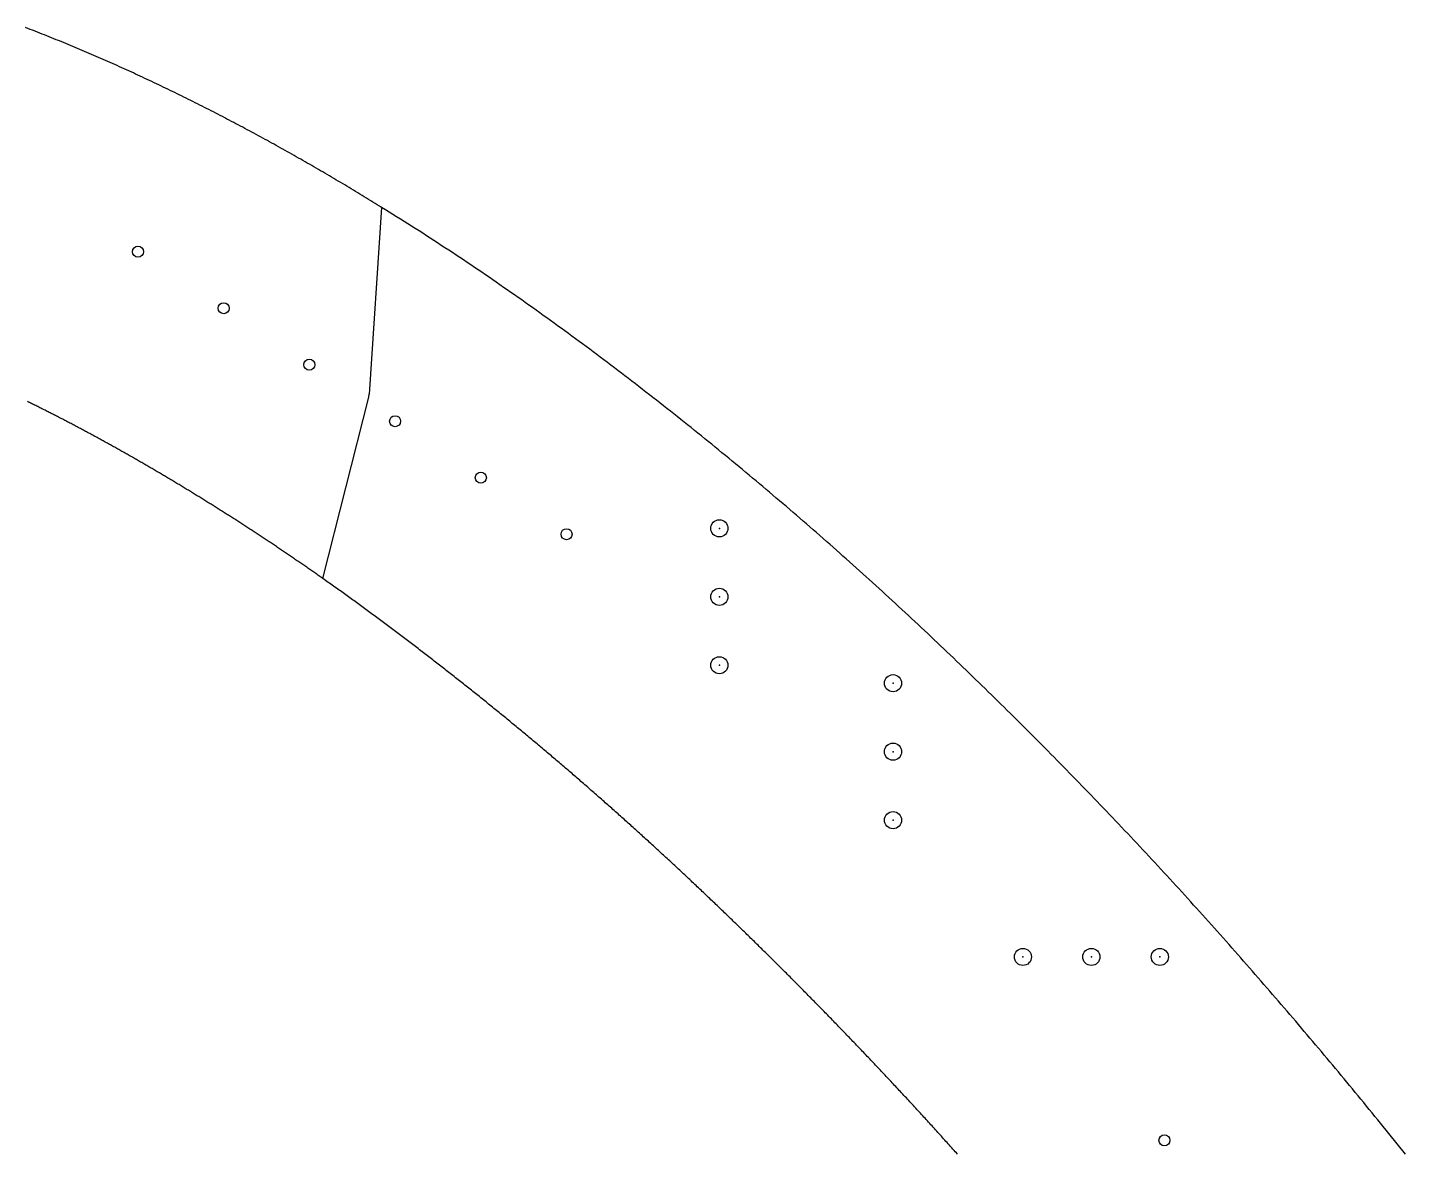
# Model space of a CAD drawing. Extents: x 44 to 491, y 65 to 774.
# Drawn here: x 277.8 to 358.3, y 453.7 to 519.5 of the extents above; entities that cross this region are included whole.
import ezdxf

# ---------------------------------------------------------------- set-up
doc = ezdxf.new("R2010")
doc.units = 0
doc.header["$PDMODE"] = 32
doc.header["$PDSIZE"] = 1
doc.layers.get('0').update_dxf_attribs({"linetype": 'CONTINUOUS'})
doc.layers.add('DRILLING', color=3, linetype='CONTINUOUS')
doc.layers.add('ENGRAVE', color=4, linetype='CONTINUOUS')

# ---------------------------------------------------------------- blocks, each defined once
blk = doc.blocks.new('*U227')
at = {"layer": 'ENGRAVE'}
blk.add_point((0, 0), dxfattribs=at)
blk = doc.blocks.new('*U228')
at = {"layer": 'ENGRAVE', "color": 0, "linetype": 'BYBLOCK'}
for p in [(0, 0), (4, 0), (8, 0)]:
    blk.add_blockref('*U227', p, dxfattribs=at)
blk = doc.blocks.new('*U231')
at = {"layer": 'ENGRAVE'}
blk.add_point((0, 0), dxfattribs=at)
blk = doc.blocks.new('*U232')
at = {"layer": 'ENGRAVE', "color": 0, "linetype": 'BYBLOCK'}
for p in [(0, 0), (4, 0), (8, 0)]:
    blk.add_blockref('*U231', p, dxfattribs=at)
blk = doc.blocks.new('*U233')
at = {"layer": 'ENGRAVE'}
blk.add_point((0, 0), dxfattribs=at)
blk = doc.blocks.new('*U234')
at = {"layer": 'ENGRAVE', "color": 0, "linetype": 'BYBLOCK'}
for p in [(0, 0), (4, 0), (8, 0)]:
    blk.add_blockref('*U233', p, dxfattribs=at)

msp = doc.modelspace()

# ---------------------------------------------------------------- linework, layer by layer
for p, q in [((298.5033, 508.9761), (297.7834, 498.0647)), ((295.0678, 487.2849), (297.7549, 497.8848)), ((297.7549, 497.8848), (297.7834, 498.0647))]:
    msp.add_line(p, q)
for points in [[(298.503, 508.976, 0), (298.377, 509.054, 0), (298.25, 509.132, 0), (298.124, 509.21, 0), (297.997, 509.288, 0), (297.87, 509.366, 0), (297.743, 509.443, 0), (297.616, 509.521, 0), (297.489, 509.598, 0), (297.362, 509.675, 0), (297.235, 509.752, 0), (297.108, 509.829, 0), (296.981, 509.906, 0), (296.853, 509.983, 0), (296.726, 510.06, 0), (296.598, 510.136, 0), (296.471, 510.212, 0), (296.343, 510.289, 0), (296.215, 510.365, 0), (296.087, 510.441, 0), (295.959, 510.517, 0), (295.831, 510.592, 0), (295.703, 510.668, 0), (295.575, 510.744, 0), (295.447, 510.819, 0), (295.319, 510.894, 0), (295.19, 510.969, 0), (295.062, 511.044, 0), (294.933, 511.119, 0), (294.805, 511.194, 0), (294.676, 511.269, 0), (294.547, 511.343, 0), (294.418, 511.417, 0), (294.289, 511.492, 0), (294.16, 511.566, 0), (294.031, 511.64, 0), (293.902, 511.713, 0), (293.773, 511.787, 0), (293.644, 511.861, 0), (293.514, 511.934, 0), (293.385, 512.007, 0), (293.255, 512.081, 0), (293.126, 512.154, 0), (292.996, 512.227, 0), (292.866, 512.299, 0), (292.736, 512.372, 0), (292.606, 512.444, 0), (292.476, 512.517, 0), (292.346, 512.589, 0), (292.216, 512.661, 0), (292.086, 512.733, 0), (291.955, 512.805, 0), (291.825, 512.876, 0), (291.695, 512.948, 0), (291.564, 513.019, 0), (291.433, 513.09, 0), (291.303, 513.161, 0), (291.172, 513.232, 0), (291.041, 513.303, 0), (290.91, 513.374, 0), (290.779, 513.444, 0), (290.648, 513.514, 0), (290.517, 513.584, 0), (290.386, 513.655, 0), (290.254, 513.724, 0), (290.123, 513.794, 0), (289.991, 513.864, 0), (289.86, 513.933, 0), (289.728, 514.002, 0), (289.596, 514.071, 0), (289.465, 514.14, 0), (289.333, 514.209, 0), (289.201, 514.278, 0), (289.069, 514.346, 0), (288.937, 514.415, 0), (288.804, 514.483, 0), (288.672, 514.551, 0), (288.54, 514.619, 0), (288.407, 514.687, 0), (288.275, 514.754, 0), (288.142, 514.821, 0), (288.01, 514.889, 0), (287.877, 514.956, 0), (287.744, 515.023, 0), (287.611, 515.089, 0), (287.478, 515.156, 0), (287.345, 515.223, 0), (287.212, 515.289, 0), (287.079, 515.355, 0), (286.945, 515.421, 0), (286.812, 515.487, 0), (286.679, 515.552, 0), (286.545, 515.618, 0), (286.411, 515.683, 0), (286.278, 515.748, 0), (286.144, 515.813, 0), (286.01, 515.878, 0), (285.876, 515.942, 0), (285.742, 516.007, 0), (285.608, 516.071, 0), (285.474, 516.135, 0), (285.34, 516.199, 0), (285.205, 516.263, 0), (285.071, 516.326, 0), (284.936, 516.39, 0), (284.802, 516.453, 0), (284.667, 516.516, 0), (284.532, 516.579, 0), (284.398, 516.642, 0), (284.263, 516.704, 0), (284.128, 516.766, 0), (283.993, 516.829, 0), (283.858, 516.891, 0), (283.722, 516.952, 0), (283.587, 517.014, 0), (283.452, 517.075, 0), (283.316, 517.137, 0), (283.181, 517.198, 0), (283.045, 517.259, 0), (282.909, 517.319, 0), (282.774, 517.38, 0), (282.638, 517.44, 0), (282.502, 517.501, 0), (282.366, 517.56, 0), (282.23, 517.62, 0), (282.093, 517.68, 0), (281.957, 517.739, 0), (281.821, 517.799, 0), (281.684, 517.858, 0), (281.548, 517.916, 0), (281.411, 517.975, 0), (281.275, 518.034, 0), (281.138, 518.092, 0), (281.001, 518.15, 0), (280.864, 518.208, 0), (280.727, 518.266, 0), (280.59, 518.323, 0), (280.453, 518.38, 0), (280.316, 518.438, 0), (280.178, 518.494, 0), (280.041, 518.551, 0), (279.904, 518.608, 0), (279.766, 518.664, 0), (279.628, 518.72, 0), (279.491, 518.776, 0), (279.353, 518.832, 0), (279.215, 518.887, 0), (279.077, 518.943, 0), (278.939, 518.998, 0), (278.801, 519.053, 0), (278.662, 519.107, 0), (278.524, 519.162, 0), (278.386, 519.216, 0), (278.247, 519.27, 0), (278.109, 519.324, 0), (277.97, 519.378, 0), (277.831, 519.431, 0), (277.693, 519.484, 0)], [(358.333, 453.649, 0), (358.171, 453.85, 0), (358.009, 454.051, 0), (357.847, 454.253, 0), (357.685, 454.454, 0), (357.523, 454.655, 0), (357.361, 454.856, 0), (357.198, 455.056, 0), (357.036, 455.257, 0), (356.873, 455.458, 0), (356.71, 455.658, 0), (356.547, 455.858, 0), (356.384, 456.058, 0), (356.22, 456.258, 0), (356.057, 456.458, 0), (355.893, 456.658, 0), (355.729, 456.858, 0), (355.565, 457.057, 0), (355.401, 457.256, 0), (355.236, 457.456, 0), (355.072, 457.655, 0), (354.907, 457.854, 0), (354.743, 458.053, 0), (354.578, 458.251, 0), (354.412, 458.45, 0), (354.247, 458.648, 0), (354.082, 458.847, 0), (353.916, 459.045, 0), (353.751, 459.243, 0), (353.585, 459.441, 0), (353.419, 459.639, 0), (353.253, 459.837, 0), (353.086, 460.034, 0), (352.92, 460.232, 0), (352.753, 460.429, 0), (352.586, 460.626, 0), (352.419, 460.823, 0), (352.252, 461.02, 0), (352.085, 461.217, 0), (351.918, 461.414, 0), (351.75, 461.61, 0), (351.582, 461.807, 0), (351.415, 462.003, 0), (351.247, 462.199, 0), (351.078, 462.395, 0), (350.91, 462.591, 0), (350.742, 462.787, 0), (350.573, 462.982, 0), (350.404, 463.178, 0), (350.235, 463.373, 0), (350.066, 463.568, 0), (349.897, 463.763, 0), (349.727, 463.958, 0), (349.558, 464.153, 0), (349.388, 464.347, 0), (349.218, 464.542, 0), (349.048, 464.736, 0), (348.877, 464.93, 0), (348.707, 465.124, 0), (348.536, 465.318, 0), (348.366, 465.512, 0), (348.195, 465.705, 0), (348.023, 465.899, 0), (347.852, 466.092, 0), (347.681, 466.285, 0), (347.509, 466.478, 0), (347.337, 466.671, 0), (347.165, 466.863, 0), (346.993, 467.056, 0), (346.821, 467.248, 0), (346.648, 467.441, 0), (346.476, 467.633, 0), (346.303, 467.824, 0), (346.13, 468.016, 0), (345.957, 468.208, 0), (345.783, 468.399, 0), (345.61, 468.59, 0), (345.436, 468.781, 0), (345.262, 468.972, 0), (345.088, 469.163, 0), (344.914, 469.354, 0), (344.739, 469.544, 0), (344.565, 469.734, 0), (344.39, 469.924, 0), (344.215, 470.114, 0), (344.04, 470.304, 0), (343.864, 470.494, 0), (343.689, 470.683, 0), (343.513, 470.872, 0), (343.337, 471.062, 0), (343.161, 471.251, 0), (342.985, 471.439, 0), (342.809, 471.628, 0), (342.632, 471.816, 0), (342.455, 472.005, 0), (342.278, 472.193, 0), (342.101, 472.381, 0), (341.924, 472.569, 0), (341.747, 472.756, 0), (341.569, 472.944, 0), (341.391, 473.131, 0), (341.213, 473.318, 0), (341.035, 473.505, 0), (340.857, 473.692, 0), (340.678, 473.879, 0), (340.5, 474.065, 0), (340.321, 474.251, 0), (340.142, 474.438, 0), (339.963, 474.624, 0), (339.783, 474.81, 0), (339.604, 474.995, 0), (339.424, 475.181, 0), (339.244, 475.366, 0), (339.064, 475.551, 0), (338.884, 475.736, 0), (338.704, 475.921, 0), (338.523, 476.106, 0), (338.343, 476.29, 0), (338.162, 476.475, 0), (337.981, 476.659, 0), (337.799, 476.843, 0), (337.618, 477.027, 0), (337.437, 477.211, 0), (337.255, 477.394, 0), (337.073, 477.578, 0), (336.891, 477.761, 0), (336.709, 477.944, 0), (336.527, 478.127, 0), (336.344, 478.31, 0), (336.161, 478.492, 0), (335.979, 478.675, 0), (335.796, 478.857, 0), (335.612, 479.039, 0), (335.429, 479.221, 0), (335.246, 479.403, 0), (335.062, 479.584, 0), (334.878, 479.766, 0), (334.694, 479.947, 0), (334.51, 480.128, 0), (334.326, 480.309, 0), (334.141, 480.49, 0), (333.957, 480.67, 0), (333.772, 480.851, 0), (333.587, 481.031, 0), (333.402, 481.211, 0), (333.216, 481.391, 0), (333.031, 481.571, 0), (332.845, 481.75, 0), (332.659, 481.929, 0), (332.473, 482.109, 0), (332.287, 482.288, 0), (332.101, 482.466, 0), (331.914, 482.645, 0), (331.728, 482.823, 0), (331.541, 483.002, 0), (331.354, 483.18, 0), (331.166, 483.358, 0), (330.979, 483.535, 0), (330.791, 483.713, 0), (330.604, 483.89, 0), (330.416, 484.067, 0), (330.228, 484.244, 0), (330.039, 484.421, 0), (329.851, 484.597, 0), (329.662, 484.774, 0), (329.473, 484.95, 0), (329.284, 485.126, 0), (329.095, 485.302, 0), (328.906, 485.477, 0), (328.716, 485.652, 0), (328.526, 485.828, 0), (328.336, 486.003, 0), (328.146, 486.177, 0), (327.956, 486.352, 0), (327.765, 486.526, 0), (327.574, 486.7, 0), (327.383, 486.874, 0), (327.192, 487.048, 0), (327.001, 487.221, 0), (326.81, 487.395, 0), (326.618, 487.568, 0), (326.426, 487.741, 0), (326.234, 487.913, 0), (326.042, 488.086, 0), (325.849, 488.258, 0), (325.656, 488.43, 0), (325.464, 488.602, 0), (325.271, 488.773, 0), (325.077, 488.945, 0), (324.884, 489.116, 0), (324.69, 489.287, 0), (324.496, 489.458, 0), (324.302, 489.628, 0), (324.108, 489.798, 0), (323.914, 489.968, 0), (323.719, 490.138, 0), (323.524, 490.308, 0), (323.33, 490.477, 0), (323.134, 490.646, 0), (322.939, 490.815, 0), (322.743, 490.984, 0), (322.548, 491.153, 0), (322.352, 491.321, 0), (322.156, 491.489, 0), (321.959, 491.657, 0), (321.763, 491.824, 0), (321.566, 491.992, 0), (321.369, 492.159, 0), (321.172, 492.326, 0), (320.975, 492.493, 0), (320.777, 492.659, 0), (320.58, 492.826, 0), (320.382, 492.992, 0), (320.184, 493.157, 0), (319.986, 493.323, 0), (319.787, 493.488, 0), (319.588, 493.653, 0), (319.39, 493.818, 0), (319.191, 493.983, 0), (318.991, 494.147, 0), (318.792, 494.312, 0), (318.593, 494.476, 0), (318.393, 494.639, 0), (318.193, 494.803, 0), (317.993, 494.966, 0), (317.792, 495.129, 0), (317.592, 495.292, 0), (317.391, 495.455, 0), (317.19, 495.617, 0), (316.989, 495.779, 0), (316.788, 495.941, 0), (316.586, 496.103, 0), (316.385, 496.264, 0), (316.183, 496.425, 0), (315.981, 496.586, 0), (315.779, 496.747, 0), (315.576, 496.907, 0), (315.374, 497.067, 0), (315.171, 497.227, 0), (314.968, 497.387, 0), (314.765, 497.547, 0), (314.561, 497.706, 0), (314.358, 497.865, 0), (314.154, 498.024, 0), (313.95, 498.182, 0), (313.746, 498.34, 0), (313.542, 498.499, 0), (313.337, 498.656, 0), (313.132, 498.814, 0), (312.928, 498.971, 0), (312.722, 499.128, 0), (312.517, 499.285, 0), (312.312, 499.442, 0), (312.106, 499.598, 0), (311.9, 499.754, 0), (311.694, 499.91, 0), (311.488, 500.065, 0), (311.281, 500.22, 0), (311.075, 500.375, 0), (310.868, 500.53, 0), (310.661, 500.684, 0), (310.454, 500.838, 0), (310.246, 500.992, 0), (310.039, 501.146, 0), (309.831, 501.299, 0), (309.623, 501.452, 0), (309.414, 501.605, 0), (309.206, 501.757, 0), (308.997, 501.909, 0), (308.788, 502.061, 0), (308.579, 502.213, 0), (308.37, 502.364, 0), (308.16, 502.515, 0), (307.951, 502.666, 0), (307.741, 502.816, 0), (307.53, 502.966, 0), (307.32, 503.116, 0), (307.11, 503.266, 0), (306.899, 503.415, 0), (306.688, 503.564, 0), (306.476, 503.712, 0), (306.265, 503.86, 0), (306.053, 504.008, 0), (305.841, 504.156, 0), (305.629, 504.303, 0), (305.417, 504.45, 0), (305.204, 504.597, 0), (304.992, 504.743, 0), (304.779, 504.889, 0), (304.565, 505.035, 0), (304.352, 505.18, 0), (304.138, 505.325, 0), (303.924, 505.47, 0), (303.71, 505.614, 0), (303.496, 505.758, 0), (303.281, 505.902, 0), (303.066, 506.045, 0), (302.851, 506.188, 0), (302.636, 506.331, 0), (302.421, 506.473, 0), (302.205, 506.615, 0), (301.989, 506.757, 0), (301.773, 506.898, 0), (301.556, 507.039, 0), (301.34, 507.18, 0), (301.123, 507.32, 0), (300.906, 507.46, 0), (300.689, 507.599, 0), (300.471, 507.739, 0), (300.253, 507.878, 0), (300.035, 508.016, 0), (299.817, 508.154, 0), (299.599, 508.292, 0), (299.38, 508.43, 0), (299.161, 508.567, 0), (298.942, 508.704, 0), (298.723, 508.84, 0), (298.503, 508.976, 0)], [(295.068, 487.285, 0), (295.009, 487.326, 0), (294.95, 487.367, 0), (294.891, 487.409, 0), (294.833, 487.45, 0), (294.774, 487.491, 0), (294.715, 487.532, 0), (294.656, 487.573, 0), (294.597, 487.614, 0), (294.538, 487.655, 0), (294.48, 487.696, 0), (294.421, 487.737, 0), (294.362, 487.778, 0), (294.303, 487.819, 0), (294.244, 487.86, 0), (294.185, 487.901, 0), (294.126, 487.942, 0), (294.067, 487.982, 0), (294.008, 488.023, 0), (293.949, 488.064, 0), (293.89, 488.104, 0), (293.832, 488.145, 0), (293.773, 488.186, 0), (293.714, 488.226, 0), (293.655, 488.267, 0), (293.596, 488.307, 0), (293.537, 488.347, 0), (293.478, 488.388, 0), (293.419, 488.428, 0), (293.36, 488.469, 0), (293.3, 488.509, 0), (293.241, 488.549, 0), (293.182, 488.589, 0), (293.123, 488.63, 0), (293.064, 488.67, 0), (293.005, 488.71, 0), (292.946, 488.75, 0), (292.887, 488.79, 0), (292.828, 488.83, 0), (292.769, 488.87, 0), (292.709, 488.91, 0), (292.65, 488.95, 0), (292.591, 488.99, 0), (292.532, 489.03, 0), (292.473, 489.069, 0), (292.413, 489.109, 0), (292.354, 489.149, 0), (292.295, 489.189, 0), (292.236, 489.228, 0), (292.176, 489.268, 0), (292.117, 489.308, 0), (292.058, 489.347, 0), (291.999, 489.387, 0), (291.939, 489.426, 0), (291.88, 489.466, 0), (291.821, 489.505, 0), (291.761, 489.544, 0), (291.702, 489.584, 0), (291.642, 489.623, 0), (291.583, 489.663, 0), (291.524, 489.702, 0), (291.464, 489.741, 0), (291.405, 489.78, 0), (291.345, 489.819, 0), (291.286, 489.859, 0), (291.226, 489.898, 0), (291.167, 489.937, 0), (291.107, 489.976, 0), (291.048, 490.015, 0), (290.988, 490.054, 0), (290.929, 490.093, 0), (290.869, 490.132, 0), (290.809, 490.171, 0), (290.75, 490.21, 0), (290.69, 490.248, 0), (290.631, 490.287, 0), (290.571, 490.326, 0), (290.511, 490.365, 0), (290.452, 490.403, 0), (290.392, 490.442, 0), (290.332, 490.481, 0), (290.272, 490.519, 0), (290.213, 490.558, 0), (290.153, 490.596, 0), (290.093, 490.635, 0), (290.033, 490.673, 0), (289.974, 490.712, 0), (289.914, 490.75, 0), (289.854, 490.788, 0), (289.794, 490.827, 0), (289.734, 490.865, 0), (289.674, 490.903, 0), (289.615, 490.942, 0), (289.555, 490.98, 0), (289.495, 491.018, 0), (289.435, 491.056, 0), (289.375, 491.094, 0), (289.315, 491.132, 0), (289.255, 491.17, 0), (289.195, 491.208, 0), (289.135, 491.246, 0), (289.075, 491.284, 0), (289.015, 491.322, 0), (288.955, 491.36, 0), (288.895, 491.398, 0), (288.835, 491.435, 0), (288.775, 491.473, 0), (288.715, 491.511, 0), (288.655, 491.548, 0), (288.595, 491.586, 0), (288.534, 491.624, 0), (288.474, 491.661, 0), (288.414, 491.699, 0), (288.354, 491.736, 0), (288.294, 491.774, 0), (288.234, 491.811, 0), (288.173, 491.849, 0), (288.113, 491.886, 0), (288.053, 491.923, 0), (287.993, 491.961, 0), (287.932, 491.998, 0), (287.872, 492.035, 0), (287.812, 492.072, 0), (287.752, 492.109, 0), (287.691, 492.147, 0), (287.631, 492.184, 0), (287.571, 492.221, 0), (287.51, 492.258, 0), (287.45, 492.295, 0), (287.39, 492.332, 0), (287.329, 492.369, 0), (287.269, 492.405, 0), (287.208, 492.442, 0), (287.148, 492.479, 0), (287.088, 492.516, 0), (287.027, 492.553, 0), (286.967, 492.589, 0), (286.906, 492.626, 0), (286.846, 492.663, 0), (286.785, 492.699, 0), (286.725, 492.736, 0), (286.664, 492.772, 0), (286.604, 492.809, 0), (286.543, 492.845, 0), (286.483, 492.882, 0), (286.422, 492.918, 0), (286.361, 492.954, 0), (286.301, 492.991, 0), (286.24, 493.027, 0), (286.18, 493.063, 0), (286.119, 493.099, 0), (286.058, 493.136, 0), (285.998, 493.172, 0), (285.937, 493.208, 0), (285.876, 493.244, 0), (285.816, 493.28, 0), (285.755, 493.316, 0), (285.694, 493.352, 0), (285.634, 493.388, 0), (285.573, 493.423, 0), (285.512, 493.459, 0), (285.452, 493.495, 0), (285.391, 493.531, 0), (285.33, 493.566, 0), (285.27, 493.602, 0), (285.209, 493.637, 0), (285.148, 493.673, 0), (285.087, 493.708, 0), (285.027, 493.744, 0), (284.966, 493.779, 0), (284.905, 493.815, 0), (284.845, 493.85, 0), (284.784, 493.885, 0), (284.723, 493.92, 0), (284.663, 493.956, 0), (284.602, 493.991, 0), (284.541, 494.026, 0), (284.481, 494.061, 0), (284.42, 494.096, 0), (284.359, 494.131, 0), (284.298, 494.166, 0), (284.238, 494.201, 0), (284.177, 494.235, 0), (284.116, 494.27, 0), (284.056, 494.305, 0), (283.995, 494.34, 0), (283.934, 494.374, 0), (283.873, 494.409, 0), (283.813, 494.443, 0), (283.752, 494.478, 0), (283.691, 494.512, 0), (283.631, 494.547, 0), (283.57, 494.581, 0), (283.509, 494.616, 0), (283.448, 494.65, 0), (283.388, 494.684, 0), (283.327, 494.718, 0), (283.266, 494.752, 0), (283.206, 494.787, 0), (283.145, 494.821, 0), (283.084, 494.855, 0), (283.023, 494.889, 0), (282.963, 494.923, 0), (282.902, 494.956, 0), (282.841, 494.99, 0), (282.781, 495.024, 0), (282.72, 495.058, 0), (282.659, 495.091, 0), (282.598, 495.125, 0), (282.538, 495.159, 0), (282.477, 495.192, 0), (282.416, 495.226, 0), (282.355, 495.259, 0), (282.295, 495.293, 0), (282.234, 495.326, 0), (282.173, 495.359, 0), (282.113, 495.392, 0), (282.052, 495.426, 0), (281.991, 495.459, 0), (281.93, 495.492, 0), (281.87, 495.525, 0), (281.809, 495.558, 0), (281.748, 495.591, 0), (281.687, 495.624, 0), (281.627, 495.657, 0), (281.566, 495.69, 0), (281.505, 495.723, 0), (281.444, 495.755, 0), (281.384, 495.788, 0), (281.323, 495.821, 0), (281.262, 495.853, 0), (281.202, 495.886, 0), (281.141, 495.918, 0), (281.08, 495.951, 0), (281.019, 495.983, 0), (280.959, 496.016, 0), (280.898, 496.048, 0), (280.837, 496.08, 0), (280.776, 496.112, 0), (280.716, 496.145, 0), (280.655, 496.177, 0), (280.594, 496.209, 0), (280.533, 496.241, 0), (280.473, 496.273, 0), (280.412, 496.305, 0), (280.351, 496.337, 0), (280.29, 496.368, 0), (280.23, 496.4, 0), (280.169, 496.432, 0), (280.108, 496.464, 0), (280.048, 496.495, 0), (279.987, 496.527, 0), (279.926, 496.558, 0), (279.865, 496.59, 0), (279.805, 496.621, 0), (279.744, 496.653, 0), (279.683, 496.684, 0), (279.622, 496.715, 0), (279.562, 496.746, 0), (279.501, 496.778, 0), (279.44, 496.809, 0), (279.379, 496.84, 0), (279.319, 496.871, 0), (279.258, 496.902, 0), (279.197, 496.933, 0), (279.137, 496.964, 0), (279.076, 496.995, 0), (279.015, 497.025, 0), (278.954, 497.056, 0), (278.894, 497.087, 0), (278.833, 497.117, 0), (278.772, 497.148, 0), (278.711, 497.179, 0), (278.651, 497.209, 0), (278.59, 497.239, 0), (278.529, 497.27, 0), (278.469, 497.3, 0), (278.408, 497.33, 0), (278.347, 497.361, 0), (278.286, 497.391, 0), (278.226, 497.421, 0), (278.165, 497.451, 0), (278.104, 497.481, 0), (278.043, 497.511, 0), (277.983, 497.541, 0), (277.922, 497.571, 0), (277.861, 497.601, 0), (277.801, 497.63, 0)], [(332.158, 453.642, 0), (332.09, 453.718, 0), (332.023, 453.793, 0), (331.955, 453.868, 0), (331.888, 453.944, 0), (331.82, 454.019, 0), (331.753, 454.094, 0), (331.685, 454.17, 0), (331.617, 454.245, 0), (331.55, 454.32, 0), (331.482, 454.395, 0), (331.414, 454.47, 0), (331.346, 454.545, 0), (331.279, 454.62, 0), (331.211, 454.695, 0), (331.143, 454.77, 0), (331.075, 454.845, 0), (331.007, 454.92, 0), (330.94, 454.995, 0), (330.872, 455.07, 0), (330.804, 455.145, 0), (330.736, 455.219, 0), (330.668, 455.294, 0), (330.6, 455.369, 0), (330.532, 455.443, 0), (330.464, 455.518, 0), (330.396, 455.593, 0), (330.328, 455.667, 0), (330.26, 455.742, 0), (330.192, 455.816, 0), (330.123, 455.891, 0), (330.055, 455.965, 0), (329.987, 456.04, 0), (329.919, 456.114, 0), (329.85, 456.188, 0), (329.782, 456.263, 0), (329.714, 456.337, 0), (329.645, 456.411, 0), (329.577, 456.486, 0), (329.508, 456.56, 0), (329.44, 456.634, 0), (329.372, 456.708, 0), (329.303, 456.782, 0), (329.234, 456.857, 0), (329.166, 456.931, 0), (329.097, 457.005, 0), (329.029, 457.079, 0), (328.96, 457.153, 0), (328.891, 457.227, 0), (328.823, 457.301, 0), (328.754, 457.375, 0), (328.685, 457.449, 0), (328.616, 457.523, 0), (328.547, 457.596, 0), (328.478, 457.67, 0), (328.41, 457.744, 0), (328.341, 457.818, 0), (328.272, 457.892, 0), (328.203, 457.965, 0), (328.134, 458.039, 0), (328.065, 458.113, 0), (327.995, 458.186, 0), (327.926, 458.26, 0), (327.857, 458.334, 0), (327.788, 458.407, 0), (327.719, 458.481, 0), (327.65, 458.554, 0), (327.58, 458.628, 0), (327.511, 458.701, 0), (327.442, 458.775, 0), (327.372, 458.848, 0), (327.303, 458.922, 0), (327.233, 458.995, 0), (327.164, 459.068, 0), (327.094, 459.142, 0), (327.025, 459.215, 0), (326.955, 459.288, 0), (326.886, 459.362, 0), (326.816, 459.435, 0), (326.747, 459.508, 0), (326.677, 459.581, 0), (326.607, 459.654, 0), (326.537, 459.728, 0), (326.468, 459.801, 0), (326.398, 459.874, 0), (326.328, 459.947, 0), (326.258, 460.02, 0), (326.188, 460.093, 0), (326.118, 460.166, 0), (326.048, 460.239, 0), (325.978, 460.312, 0), (325.908, 460.385, 0), (325.838, 460.458, 0), (325.768, 460.531, 0), (325.698, 460.603, 0), (325.628, 460.676, 0), (325.558, 460.749, 0), (325.488, 460.822, 0), (325.417, 460.895, 0), (325.347, 460.967, 0), (325.277, 461.04, 0), (325.206, 461.113, 0), (325.136, 461.186, 0), (325.066, 461.258, 0), (324.995, 461.331, 0), (324.925, 461.403, 0), (324.854, 461.476, 0), (324.784, 461.549, 0), (324.713, 461.621, 0), (324.643, 461.694, 0), (324.572, 461.766, 0), (324.501, 461.839, 0), (324.431, 461.911, 0), (324.36, 461.984, 0), (324.289, 462.056, 0), (324.218, 462.128, 0), (324.147, 462.201, 0), (324.077, 462.273, 0), (324.006, 462.345, 0), (323.935, 462.418, 0), (323.864, 462.49, 0), (323.793, 462.562, 0), (323.722, 462.634, 0), (323.651, 462.707, 0), (323.58, 462.779, 0), (323.509, 462.851, 0), (323.438, 462.923, 0), (323.367, 462.995, 0), (323.295, 463.067, 0), (323.224, 463.139, 0), (323.153, 463.211, 0), (323.082, 463.283, 0), (323.01, 463.355, 0), (322.939, 463.427, 0), (322.868, 463.499, 0), (322.796, 463.571, 0), (322.725, 463.643, 0), (322.654, 463.715, 0), (322.582, 463.786, 0), (322.511, 463.858, 0), (322.439, 463.93, 0), (322.368, 464.001, 0), (322.296, 464.073, 0), (322.225, 464.145, 0), (322.153, 464.216, 0), (322.081, 464.288, 0), (322.01, 464.36, 0), (321.938, 464.431, 0), (321.866, 464.503, 0), (321.795, 464.574, 0), (321.723, 464.646, 0), (321.651, 464.717, 0), (321.579, 464.788, 0), (321.508, 464.86, 0), (321.436, 464.931, 0), (321.364, 465.002, 0), (321.292, 465.073, 0), (321.22, 465.145, 0), (321.148, 465.216, 0), (321.076, 465.287, 0), (321.004, 465.358, 0), (320.932, 465.429, 0), (320.86, 465.5, 0), (320.788, 465.571, 0), (320.716, 465.642, 0), (320.644, 465.713, 0), (320.572, 465.784, 0), (320.5, 465.855, 0), (320.428, 465.926, 0), (320.356, 465.997, 0), (320.284, 466.067, 0), (320.212, 466.138, 0), (320.139, 466.209, 0), (320.067, 466.279, 0), (319.995, 466.35, 0), (319.923, 466.42, 0), (319.851, 466.491, 0), (319.778, 466.561, 0), (319.706, 466.632, 0), (319.634, 466.702, 0), (319.562, 466.772, 0), (319.489, 466.843, 0), (319.417, 466.913, 0), (319.345, 466.983, 0), (319.272, 467.053, 0), (319.2, 467.124, 0), (319.128, 467.194, 0), (319.055, 467.264, 0), (318.983, 467.334, 0), (318.91, 467.404, 0), (318.838, 467.474, 0), (318.765, 467.543, 0), (318.693, 467.613, 0), (318.62, 467.683, 0), (318.548, 467.753, 0), (318.475, 467.823, 0), (318.403, 467.892, 0), (318.33, 467.962, 0), (318.258, 468.032, 0), (318.185, 468.101, 0), (318.112, 468.171, 0), (318.04, 468.24, 0), (317.967, 468.31, 0), (317.894, 468.379, 0), (317.822, 468.448, 0), (317.749, 468.518, 0), (317.676, 468.587, 0), (317.603, 468.656, 0), (317.531, 468.725, 0), (317.458, 468.795, 0), (317.385, 468.864, 0), (317.312, 468.933, 0), (317.239, 469.002, 0), (317.167, 469.071, 0), (317.094, 469.14, 0), (317.021, 469.209, 0), (316.948, 469.277, 0), (316.875, 469.346, 0), (316.802, 469.415, 0), (316.729, 469.484, 0), (316.656, 469.552, 0), (316.583, 469.621, 0), (316.51, 469.69, 0), (316.437, 469.758, 0), (316.364, 469.827, 0), (316.291, 469.895, 0), (316.218, 469.964, 0), (316.145, 470.032, 0), (316.072, 470.1, 0), (315.999, 470.169, 0), (315.925, 470.237, 0), (315.852, 470.305, 0), (315.779, 470.373, 0), (315.706, 470.441, 0), (315.633, 470.509, 0), (315.56, 470.577, 0), (315.486, 470.645, 0), (315.413, 470.713, 0), (315.34, 470.781, 0), (315.266, 470.849, 0), (315.193, 470.917, 0), (315.12, 470.985, 0), (315.046, 471.052, 0), (314.973, 471.12, 0), (314.9, 471.188, 0), (314.826, 471.255, 0), (314.753, 471.323, 0), (314.679, 471.39, 0), (314.606, 471.458, 0), (314.532, 471.525, 0), (314.459, 471.592, 0), (314.385, 471.66, 0), (314.312, 471.727, 0), (314.238, 471.794, 0), (314.164, 471.862, 0), (314.091, 471.929, 0), (314.017, 471.996, 0), (313.944, 472.063, 0), (313.87, 472.13, 0), (313.796, 472.197, 0), (313.722, 472.264, 0), (313.649, 472.331, 0), (313.575, 472.398, 0), (313.501, 472.464, 0), (313.427, 472.531, 0), (313.353, 472.598, 0), (313.279, 472.665, 0), (313.206, 472.731, 0), (313.132, 472.798, 0), (313.058, 472.865, 0), (312.984, 472.931, 0), (312.91, 472.998, 0), (312.836, 473.064, 0), (312.762, 473.131, 0), (312.688, 473.197, 0), (312.614, 473.263, 0), (312.539, 473.33, 0), (312.465, 473.396, 0), (312.391, 473.462, 0), (312.317, 473.528, 0), (312.243, 473.594, 0), (312.168, 473.66, 0), (312.094, 473.727, 0), (312.02, 473.793, 0), (311.946, 473.859, 0), (311.871, 473.925, 0), (311.797, 473.99, 0), (311.722, 474.056, 0), (311.648, 474.122, 0), (311.574, 474.188, 0), (311.499, 474.254, 0), (311.425, 474.319, 0), (311.35, 474.385, 0), (311.275, 474.451, 0), (311.201, 474.516, 0), (311.126, 474.582, 0), (311.052, 474.647, 0), (310.977, 474.713, 0), (310.902, 474.778, 0), (310.827, 474.844, 0), (310.753, 474.909, 0), (310.678, 474.974, 0), (310.603, 475.04, 0), (310.528, 475.105, 0), (310.453, 475.17, 0), (310.378, 475.235, 0), (310.303, 475.3, 0), (310.228, 475.366, 0), (310.153, 475.431, 0), (310.078, 475.496, 0), (310.003, 475.561, 0), (309.928, 475.626, 0), (309.853, 475.691, 0), (309.778, 475.755, 0), (309.703, 475.82, 0), (309.628, 475.885, 0), (309.552, 475.95, 0), (309.477, 476.014, 0), (309.402, 476.079, 0), (309.327, 476.144, 0), (309.251, 476.208, 0), (309.176, 476.273, 0), (309.1, 476.338, 0), (309.025, 476.402, 0), (308.95, 476.466, 0), (308.874, 476.531, 0), (308.799, 476.595, 0), (308.723, 476.66, 0), (308.648, 476.724, 0), (308.572, 476.788, 0), (308.496, 476.852, 0), (308.421, 476.916, 0), (308.345, 476.981, 0), (308.269, 477.045, 0), (308.194, 477.109, 0), (308.118, 477.173, 0), (308.042, 477.237, 0), (307.966, 477.301, 0), (307.89, 477.365, 0), (307.815, 477.428, 0), (307.739, 477.492, 0), (307.663, 477.556, 0), (307.587, 477.62, 0), (307.511, 477.683, 0), (307.435, 477.747, 0), (307.359, 477.811, 0), (307.283, 477.874, 0), (307.207, 477.938, 0), (307.13, 478.001, 0), (307.054, 478.065, 0), (306.978, 478.128, 0), (306.902, 478.192, 0), (306.826, 478.255, 0), (306.749, 478.318, 0), (306.673, 478.382, 0), (306.597, 478.445, 0), (306.521, 478.508, 0), (306.444, 478.571, 0), (306.368, 478.634, 0), (306.291, 478.697, 0), (306.215, 478.76, 0), (306.138, 478.823, 0), (306.062, 478.886, 0), (305.985, 478.949, 0), (305.909, 479.012, 0), (305.832, 479.075, 0), (305.756, 479.138, 0), (305.679, 479.2, 0), (305.602, 479.263, 0), (305.526, 479.326, 0), (305.449, 479.388, 0), (305.372, 479.451, 0), (305.295, 479.514, 0), (305.219, 479.576, 0), (305.142, 479.638, 0), (305.065, 479.701, 0), (304.988, 479.763, 0), (304.911, 479.826, 0), (304.834, 479.888, 0), (304.757, 479.95, 0), (304.68, 480.012, 0), (304.603, 480.075, 0), (304.526, 480.137, 0), (304.449, 480.199, 0), (304.372, 480.261, 0), (304.295, 480.323, 0), (304.218, 480.385, 0), (304.14, 480.447, 0), (304.063, 480.509, 0), (303.986, 480.571, 0), (303.909, 480.632, 0), (303.831, 480.694, 0), (303.754, 480.756, 0), (303.677, 480.817, 0), (303.599, 480.879, 0), (303.522, 480.941, 0), (303.445, 481.002, 0), (303.367, 481.064, 0), (303.29, 481.125, 0), (303.212, 481.187, 0), (303.135, 481.248, 0), (303.057, 481.31, 0), (302.979, 481.371, 0), (302.902, 481.432, 0), (302.824, 481.493, 0), (302.746, 481.555, 0), (302.669, 481.616, 0), (302.591, 481.677, 0), (302.513, 481.738, 0), (302.435, 481.799, 0), (302.358, 481.86, 0), (302.28, 481.921, 0), (302.202, 481.982, 0), (302.124, 482.043, 0), (302.046, 482.103, 0), (301.968, 482.164, 0), (301.89, 482.225, 0), (301.812, 482.286, 0), (301.734, 482.346, 0), (301.656, 482.407, 0), (301.578, 482.467, 0), (301.5, 482.528, 0), (301.422, 482.588, 0), (301.344, 482.648, 0), (301.266, 482.709, 0), (301.188, 482.769, 0), (301.11, 482.829, 0), (301.032, 482.889, 0), (300.954, 482.949, 0), (300.876, 483.01, 0), (300.797, 483.07, 0), (300.719, 483.129, 0), (300.641, 483.189, 0), (300.563, 483.249, 0), (300.485, 483.309, 0), (300.406, 483.369, 0), (300.328, 483.428, 0), (300.25, 483.488, 0), (300.172, 483.547, 0), (300.094, 483.607, 0), (300.015, 483.666, 0), (299.937, 483.726, 0), (299.859, 483.785, 0), (299.78, 483.844, 0), (299.702, 483.903, 0), (299.624, 483.962, 0), (299.546, 484.021, 0), (299.467, 484.08, 0), (299.389, 484.139, 0), (299.311, 484.198, 0), (299.232, 484.257, 0), (299.154, 484.316, 0), (299.076, 484.374, 0), (298.997, 484.433, 0), (298.919, 484.492, 0), (298.841, 484.55, 0), (298.762, 484.609, 0), (298.684, 484.667, 0), (298.606, 484.725, 0), (298.527, 484.784, 0), (298.449, 484.842, 0), (298.37, 484.9, 0), (298.292, 484.958, 0), (298.213, 485.016, 0), (298.135, 485.074, 0), (298.057, 485.132, 0), (297.978, 485.19, 0), (297.9, 485.247, 0), (297.821, 485.305, 0), (297.743, 485.363, 0), (297.664, 485.42, 0), (297.586, 485.478, 0), (297.507, 485.535, 0), (297.429, 485.593, 0), (297.35, 485.65, 0), (297.271, 485.707, 0), (297.193, 485.764, 0), (297.114, 485.822, 0), (297.036, 485.879, 0), (296.957, 485.936, 0), (296.879, 485.993, 0), (296.8, 486.05, 0), (296.721, 486.106, 0), (296.643, 486.163, 0), (296.564, 486.22, 0), (296.485, 486.276, 0), (296.407, 486.333, 0), (296.328, 486.39, 0), (296.249, 486.446, 0), (296.171, 486.502, 0), (296.092, 486.559, 0), (296.013, 486.615, 0), (295.934, 486.671, 0), (295.856, 486.727, 0), (295.777, 486.783, 0), (295.698, 486.839, 0), (295.619, 486.895, 0), (295.541, 486.951, 0), (295.462, 487.007, 0), (295.383, 487.063, 0), (295.304, 487.118, 0), (295.225, 487.174, 0), (295.147, 487.229, 0), (295.068, 487.285, 0)]]:
    msp.add_polyline3d(points)
at = {"layer": 'DRILLING'}
for centre in [(284.2614, 506.3856), (289.2711, 503.0836), (294.2807, 499.7815), (299.2904, 496.4795), (304.3, 493.1774), (309.3096, 489.8754), (344.2493, 454.4576)]:
    msp.add_circle(centre, 0.3225, dxfattribs=at)

# ---------------------------------------------------------------- block references
at = {"layer": 'ENGRAVE', "rotation": 90.00000000000003}
for name, p in [('*U232', (318.2401, 482.2198)), ('*U234', (328.3876, 473.1688))]:
    msp.add_blockref(name, p, dxfattribs=at)
at = {"layer": 'ENGRAVE'}
msp.add_blockref('*U228', (335.9783, 465.1752), dxfattribs=at)

doc.saveas('drawing.dxf')
